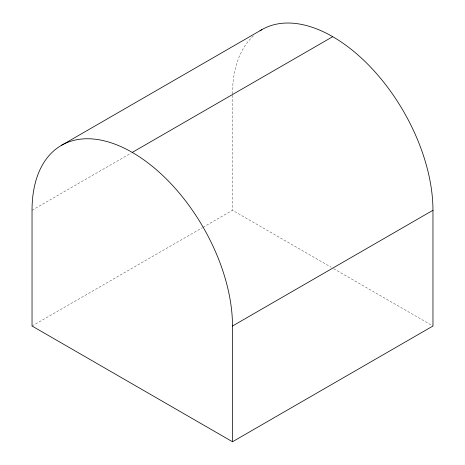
<?xml version="1.0" encoding="UTF-8"?>
<svg xmlns="http://www.w3.org/2000/svg" width="465" height="465" viewBox="0 0 465 465"><rect width="100%" height="100%" fill="white"/><g stroke="black" fill="none" stroke-linecap="round" stroke-linejoin="round"><path stroke-width="0.35" stroke-dasharray="2.33 1.74" d="M32.038 210.279L131.328 152.956M32.038 326.017L202.339 227.699M202.967 227.333L232.5 210.285L331.161 267.241M333.672 268.694L432.962 326.017M232.5 95.273L232.5 210.285M232.5 93.825A141.744 81.84 60 0 1 254.285 35.078"/><path stroke-width="0.7" d="M61.397 145.394L261.859 29.655M260.028 30.771A141.744 81.84 60 0 1 369.873 66.361A141.744 81.84 60 0 1 432.962 210.279L432.962 326.017L232.5 441.75L32.038 326.017L32.038 210.279A141.744 81.84 60 0 1 132.269 152.41L332.731 36.677M232.5 441.75L232.5 326.012L432.962 210.279M132.269 152.41A141.744 81.84 60 0 1 232.5 326.012"/></g></svg>
